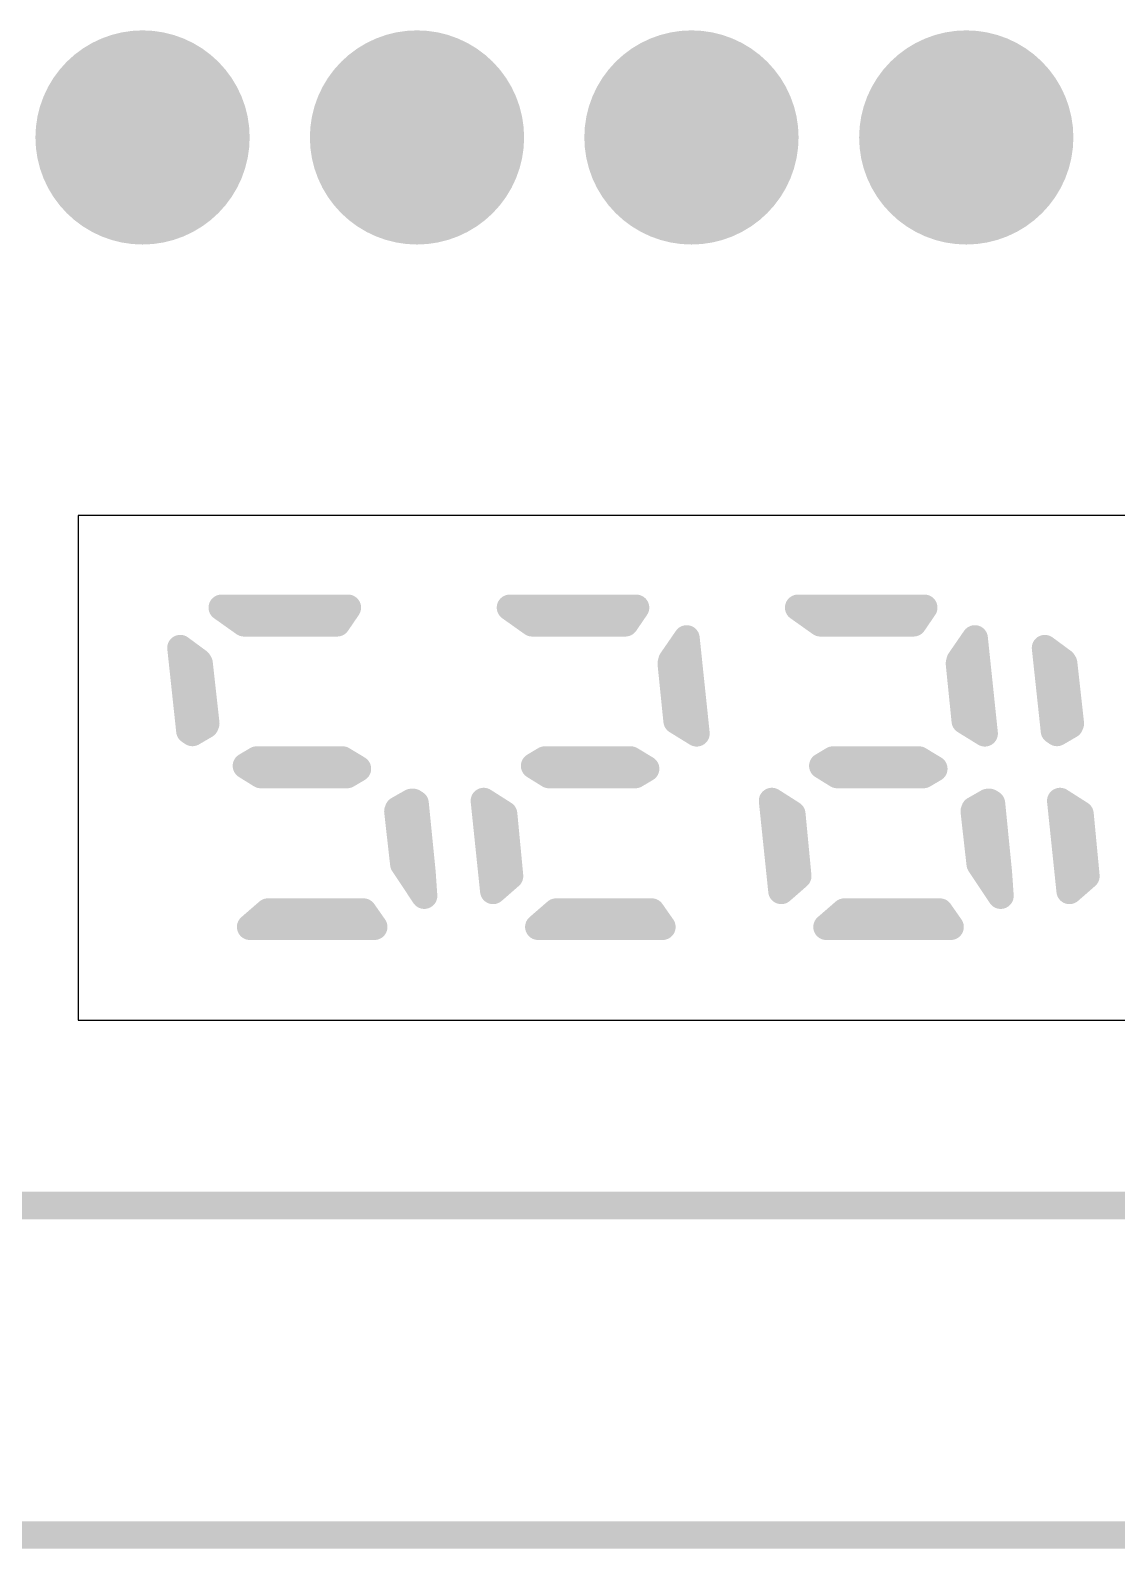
# Model space of a CAD drawing. Header units: inches. Extents: x -10 to 237, y -10 to 218.
# Drawn here: x 171.98 to 179.89, y 111.37 to 122.43 of the extents above; entities that cross this region are included whole.
import ezdxf

# ---------------------------------------------------------------- set-up
doc = ezdxf.new("R2010")
doc.units = ezdxf.units.IN
doc.header["$MEASUREMENT"] = 0
doc.layers.get('0').update_dxf_attribs({"color": 1})
doc.layers.add('1_DRL', color=12, linetype='Continuous')
doc.layers.add('3_GBS', color=52, linetype='Continuous')

# ---------------------------------------------------------------- blocks, each defined once
blk = doc.blocks.new('D13ROUND1_1X1_1')
at = {"const_width": 0.55}
blk.add_lwpolyline([(0.275, 0, 1), (-0.275, 0, 1), (0.275, 0)], format="xyb", dxfattribs=at)
blk = doc.blocks.new('D74ROUND1_5605X1_5605')
at = {"const_width": 0.78025}
blk.add_lwpolyline([(0.390125, 0, 1), (-0.390125, 0, 1), (0.390125, 0)], format="xyb", dxfattribs=at)

msp = doc.modelspace()

# ---------------------------------------------------------------- linework, layer by layer
at = {"layer": '3_GBS'}
msp.add_lwpolyline([(182.20947, 115.21945), (182.20947, 118.89798), (172.32798, 118.89798), (172.32798, 115.21945)], close=True, dxfattribs=at)
at = {"layer": '3_GBS', "const_width": 0.094995}
for points in [[(173.324043, 118.22648, 1), (173.419038, 118.22648, 1), (173.324043, 118.22648)], [(173.324043, 118.22648, 1), (173.419038, 118.22648, 1), (173.324043, 118.22648)], [(173.324043, 118.22648, 1), (173.419038, 118.22648, 1), (173.324043, 118.22648)], [(173.490943, 118.18993, 1), (173.585938, 118.18993, 1), (173.490943, 118.18993)], [(174.116013, 118.18993, 1), (174.211007, 118.18993, 1), (174.116013, 118.18993)], [(174.116013, 118.18993, 1), (174.211007, 118.18993, 1), (174.116013, 118.18993)], [(174.244893, 118.22648, 1), (174.339888, 118.22648, 1), (174.244893, 118.22648)], [(174.244893, 118.22648, 1), (174.339888, 118.22648, 1), (174.244893, 118.22648)], [(174.244893, 118.22648, 1), (174.339888, 118.22648, 1), (174.244893, 118.22648)], [(175.423043, 118.22648, 1), (175.518037, 118.22648, 1), (175.423043, 118.22648)], [(175.423043, 118.22648, 1), (175.518037, 118.22648, 1), (175.423043, 118.22648)], [(175.423043, 118.22648, 1), (175.518037, 118.22648, 1), (175.423043, 118.22648)], [(175.589943, 118.18993, 1), (175.684937, 118.18993, 1), (175.589943, 118.18993)], [(176.215013, 118.18993, 1), (176.310007, 118.18993, 1), (176.215013, 118.18993)], [(176.215013, 118.18993, 1), (176.310007, 118.18993, 1), (176.215013, 118.18993)], [(176.343923, 118.22648, 1), (176.438918, 118.22648, 1), (176.343923, 118.22648)], [(176.343923, 118.22648, 1), (176.438918, 118.22648, 1), (176.343923, 118.22648)], [(176.343923, 118.22648, 1), (176.438918, 118.22648, 1), (176.343923, 118.22648)], [(177.522073, 118.22648, 1), (177.617067, 118.22648, 1), (177.522073, 118.22648)], [(177.522073, 118.22648, 1), (177.617067, 118.22648, 1), (177.522073, 118.22648)], [(177.522073, 118.22648, 1), (177.617067, 118.22648, 1), (177.522073, 118.22648)], [(177.688953, 118.18993, 1), (177.783947, 118.18993, 1), (177.688953, 118.18993)], [(178.314023, 118.18993, 1), (178.409018, 118.18993, 1), (178.314023, 118.18993)], [(178.314023, 118.18993, 1), (178.409018, 118.18993, 1), (178.314023, 118.18993)], [(178.442923, 118.22648, 1), (178.537917, 118.22648, 1), (178.442923, 118.22648)], [(178.442923, 118.22648, 1), (178.537917, 118.22648, 1), (178.442923, 118.22648)], [(178.442923, 118.22648, 1), (178.537917, 118.22648, 1), (178.442923, 118.22648)], [(173.486983, 118.11069, 1), (173.581977, 118.11069, 1), (173.486983, 118.11069)], [(173.486983, 118.11069, 1), (173.581977, 118.11069, 1), (173.486983, 118.11069)], [(173.486983, 118.11069, 1), (173.581977, 118.11069, 1), (173.486983, 118.11069)], [(174.165993, 118.11069, 1), (174.260988, 118.11069, 1), (174.165993, 118.11069)], [(174.165993, 118.11069, 1), (174.260988, 118.11069, 1), (174.165993, 118.11069)], [(174.165993, 118.11069, 1), (174.260988, 118.11069, 1), (174.165993, 118.11069)], [(175.585983, 118.11069, 1), (175.680977, 118.11069, 1), (175.585983, 118.11069)], [(175.585983, 118.11069, 1), (175.680977, 118.11069, 1), (175.585983, 118.11069)], [(175.585983, 118.11069, 1), (175.680977, 118.11069, 1), (175.585983, 118.11069)], [(176.265003, 118.11069, 1), (176.359997, 118.11069, 1), (176.265003, 118.11069)], [(176.265003, 118.11069, 1), (176.359997, 118.11069, 1), (176.265003, 118.11069)], [(176.265003, 118.11069, 1), (176.359997, 118.11069, 1), (176.265003, 118.11069)], [(177.684993, 118.11069, 1), (177.779988, 118.11069, 1), (177.684993, 118.11069)], [(177.684993, 118.11069, 1), (177.779988, 118.11069, 1), (177.684993, 118.11069)], [(177.684993, 118.11069, 1), (177.779988, 118.11069, 1), (177.684993, 118.11069)], [(178.364003, 118.11069, 1), (178.458997, 118.11069, 1), (178.364003, 118.11069)], [(178.364003, 118.11069, 1), (178.458997, 118.11069, 1), (178.364003, 118.11069)], [(178.364003, 118.11069, 1), (178.458997, 118.11069, 1), (178.364003, 118.11069)], [(176.711233, 118.00347, 1), (176.806228, 118.00347, 1), (176.711233, 118.00347)], [(176.711233, 118.00347, 1), (176.806228, 118.00347, 1), (176.711233, 118.00347)], [(176.711233, 118.00347, 1), (176.806228, 118.00347, 1), (176.711233, 118.00347)], [(178.810233, 118.00347, 1), (178.905228, 118.00347, 1), (178.810233, 118.00347)], [(178.810233, 118.00347, 1), (178.905228, 118.00347, 1), (178.810233, 118.00347)], [(178.810233, 118.00347, 1), (178.905228, 118.00347, 1), (178.810233, 118.00347)], [(173.023053, 117.93273, 1), (173.118047, 117.93273, 1), (173.023053, 117.93273)], [(173.023053, 117.93273, 1), (173.118047, 117.93273, 1), (173.023053, 117.93273)], [(173.023053, 117.93273, 1), (173.118047, 117.93273, 1), (173.023053, 117.93273)], [(176.599213, 117.84079, 1), (176.694208, 117.84079, 1), (176.599213, 117.84079)], [(176.599213, 117.84079, 1), (176.694208, 117.84079, 1), (176.599213, 117.84079)], [(176.599213, 117.84079, 1), (176.694208, 117.84079, 1), (176.599213, 117.84079)], [(178.698223, 117.84079, 1), (178.793218, 117.84079, 1), (178.698223, 117.84079)], [(178.698223, 117.84079, 1), (178.793218, 117.84079, 1), (178.698223, 117.84079)], [(178.698223, 117.84079, 1), (178.793218, 117.84079, 1), (178.698223, 117.84079)], [(179.320063, 117.93273, 1), (179.415057, 117.93273, 1), (179.320063, 117.93273)], [(179.320063, 117.93273, 1), (179.415057, 117.93273, 1), (179.320063, 117.93273)], [(179.320063, 117.93273, 1), (179.415057, 117.93273, 1), (179.320063, 117.93273)], [(173.085253, 117.80931, 1), (173.180247, 117.80931, 1), (173.085253, 117.80931)], [(173.085253, 117.80931, 1), (173.180247, 117.80931, 1), (173.085253, 117.80931)], [(173.157033, 117.8339, 1), (173.252028, 117.8339, 1), (173.157033, 117.8339)], [(173.157033, 117.8339, 1), (173.252028, 117.8339, 1), (173.157033, 117.8339)], [(173.157033, 117.8339, 1), (173.252028, 117.8339, 1), (173.157033, 117.8339)], [(173.165033, 117.82095, 1), (173.260027, 117.82095, 1), (173.165033, 117.82095)], [(173.165033, 117.82095, 1), (173.260027, 117.82095, 1), (173.165033, 117.82095)], [(173.165033, 117.82095, 1), (173.260027, 117.82095, 1), (173.165033, 117.82095)], [(176.593963, 117.81879, 1), (176.688957, 117.81879, 1), (176.593963, 117.81879)], [(176.593963, 117.81879, 1), (176.688957, 117.81879, 1), (176.593963, 117.81879)], [(176.593963, 117.81879, 1), (176.688957, 117.81879, 1), (176.593963, 117.81879)], [(176.665633, 117.82834, 1), (176.760628, 117.82834, 1), (176.665633, 117.82834)], [(178.692963, 117.81879, 1), (178.787958, 117.81879, 1), (178.692963, 117.81879)], [(178.692963, 117.81879, 1), (178.787958, 117.81879, 1), (178.692963, 117.81879)], [(178.692963, 117.81879, 1), (178.787958, 117.81879, 1), (178.692963, 117.81879)], [(178.764663, 117.82834, 1), (178.859658, 117.82834, 1), (178.764663, 117.82834)], [(179.382273, 117.80931, 1), (179.477267, 117.80931, 1), (179.382273, 117.80931)], [(179.382273, 117.80931, 1), (179.477267, 117.80931, 1), (179.382273, 117.80931)], [(179.454073, 117.8339, 1), (179.549067, 117.8339, 1), (179.454073, 117.8339)], [(179.454073, 117.8339, 1), (179.549067, 117.8339, 1), (179.454073, 117.8339)], [(179.454073, 117.8339, 1), (179.549067, 117.8339, 1), (179.454073, 117.8339)], [(179.462053, 117.82095, 1), (179.557047, 117.82095, 1), (179.462053, 117.82095)], [(179.462053, 117.82095, 1), (179.557047, 117.82095, 1), (179.462053, 117.82095)], [(179.462053, 117.82095, 1), (179.557047, 117.82095, 1), (179.462053, 117.82095)], [(173.129623, 117.40967, 1), (173.224617, 117.40967, 1), (173.129623, 117.40967)], [(176.636533, 117.4002, 1), (176.731528, 117.4002, 1), (176.636533, 117.4002)], [(176.636533, 117.4002, 1), (176.731528, 117.4002, 1), (176.636533, 117.4002)], [(176.636533, 117.4002, 1), (176.731528, 117.4002, 1), (176.636533, 117.4002)], [(176.708233, 117.40972, 1), (176.803227, 117.40972, 1), (176.708233, 117.40972)], [(176.708233, 117.40972, 1), (176.803227, 117.40972, 1), (176.708233, 117.40972)], [(178.735533, 117.4002, 1), (178.830527, 117.4002, 1), (178.735533, 117.4002)], [(178.735533, 117.4002, 1), (178.830527, 117.4002, 1), (178.735533, 117.4002)], [(178.735533, 117.4002, 1), (178.830527, 117.4002, 1), (178.735533, 117.4002)], [(178.807233, 117.40972, 1), (178.902227, 117.40972, 1), (178.807233, 117.40972)], [(178.807233, 117.40972, 1), (178.902227, 117.40972, 1), (178.807233, 117.40972)], [(179.426663, 117.40967, 1), (179.521658, 117.40967, 1), (179.426663, 117.40967)], [(173.088043, 117.32771, 1), (173.183037, 117.32771, 1), (173.088043, 117.32771)], [(173.088043, 117.32771, 1), (173.183037, 117.32771, 1), (173.088043, 117.32771)], [(173.088043, 117.32771, 1), (173.183037, 117.32771, 1), (173.088043, 117.32771)], [(173.111363, 117.31165, 1), (173.206358, 117.31165, 1), (173.111363, 117.31165)], [(173.111363, 117.31165, 1), (173.206358, 117.31165, 1), (173.111363, 117.31165)], [(173.111363, 117.31165, 1), (173.206358, 117.31165, 1), (173.111363, 117.31165)], [(173.207813, 117.36796, 1), (173.302808, 117.36796, 1), (173.207813, 117.36796)], [(173.207813, 117.36796, 1), (173.302808, 117.36796, 1), (173.207813, 117.36796)], [(173.207813, 117.36796, 1), (173.302808, 117.36796, 1), (173.207813, 117.36796)], [(173.213723, 117.38249, 1), (173.308718, 117.38249, 1), (173.213723, 117.38249)], [(173.213723, 117.38249, 1), (173.308718, 117.38249, 1), (173.213723, 117.38249)], [(173.213723, 117.38249, 1), (173.308718, 117.38249, 1), (173.213723, 117.38249)], [(176.784073, 117.30904, 1), (176.879067, 117.30904, 1), (176.784073, 117.30904)], [(176.784073, 117.30904, 1), (176.879067, 117.30904, 1), (176.784073, 117.30904)], [(176.784073, 117.30904, 1), (176.879067, 117.30904, 1), (176.784073, 117.30904)], [(178.883083, 117.30904, 1), (178.978077, 117.30904, 1), (178.883083, 117.30904)], [(178.883083, 117.30904, 1), (178.978077, 117.30904, 1), (178.883083, 117.30904)], [(178.883083, 117.30904, 1), (178.978077, 117.30904, 1), (178.883083, 117.30904)], [(179.385063, 117.32771, 1), (179.480057, 117.32771, 1), (179.385063, 117.32771)], [(179.385063, 117.32771, 1), (179.480057, 117.32771, 1), (179.385063, 117.32771)], [(179.385063, 117.32771, 1), (179.480057, 117.32771, 1), (179.385063, 117.32771)], [(179.408403, 117.31165, 1), (179.503398, 117.31165, 1), (179.408403, 117.31165)], [(179.408403, 117.31165, 1), (179.503398, 117.31165, 1), (179.408403, 117.31165)], [(179.408403, 117.31165, 1), (179.503398, 117.31165, 1), (179.408403, 117.31165)], [(179.504823, 117.36796, 1), (179.599818, 117.36796, 1), (179.504823, 117.36796)], [(179.504823, 117.36796, 1), (179.599818, 117.36796, 1), (179.504823, 117.36796)], [(179.504823, 117.36796, 1), (179.599818, 117.36796, 1), (179.504823, 117.36796)], [(179.510763, 117.38249, 1), (179.605757, 117.38249, 1), (179.510763, 117.38249)], [(179.510763, 117.38249, 1), (179.605757, 117.38249, 1), (179.510763, 117.38249)], [(179.510763, 117.38249, 1), (179.605757, 117.38249, 1), (179.510763, 117.38249)], [(173.499803, 117.07335, 1), (173.594798, 117.07335, 1), (173.499803, 117.07335)], [(173.499803, 117.07335, 1), (173.594798, 117.07335, 1), (173.499803, 117.07335)], [(173.499803, 117.07335, 1), (173.594798, 117.07335, 1), (173.499803, 117.07335)], [(173.579663, 117.12092, 1), (173.674658, 117.12092, 1), (173.579663, 117.12092)], [(173.579663, 117.12092, 1), (173.674658, 117.12092, 1), (173.579663, 117.12092)], [(173.579663, 117.12092, 1), (173.674658, 117.12092, 1), (173.579663, 117.12092)], [(173.624873, 117.06733, 1), (173.719867, 117.06733, 1), (173.624873, 117.06733)], [(173.624873, 117.06733, 1), (173.719867, 117.06733, 1), (173.624873, 117.06733)], [(174.189033, 117.06733, 1), (174.284027, 117.06733, 1), (174.189033, 117.06733)], [(174.204933, 117.12092, 1), (174.299928, 117.12092, 1), (174.204933, 117.12092)], [(174.204933, 117.12092, 1), (174.299928, 117.12092, 1), (174.204933, 117.12092)], [(174.204933, 117.12092, 1), (174.299928, 117.12092, 1), (174.204933, 117.12092)], [(175.598813, 117.07335, 1), (175.693807, 117.07335, 1), (175.598813, 117.07335)], [(175.598813, 117.07335, 1), (175.693807, 117.07335, 1), (175.598813, 117.07335)], [(175.598813, 117.07335, 1), (175.693807, 117.07335, 1), (175.598813, 117.07335)], [(175.678673, 117.12092, 1), (175.773667, 117.12092, 1), (175.678673, 117.12092)], [(175.678673, 117.12092, 1), (175.773667, 117.12092, 1), (175.678673, 117.12092)], [(175.678673, 117.12092, 1), (175.773667, 117.12092, 1), (175.678673, 117.12092)], [(175.723883, 117.06733, 1), (175.818877, 117.06733, 1), (175.723883, 117.06733)], [(175.723883, 117.06733, 1), (175.818877, 117.06733, 1), (175.723883, 117.06733)], [(176.288043, 117.06733, 1), (176.383038, 117.06733, 1), (176.288043, 117.06733)], [(176.303943, 117.12092, 1), (176.398937, 117.12092, 1), (176.303943, 117.12092)], [(176.303943, 117.12092, 1), (176.398937, 117.12092, 1), (176.303943, 117.12092)], [(176.303943, 117.12092, 1), (176.398937, 117.12092, 1), (176.303943, 117.12092)], [(177.697813, 117.07335, 1), (177.792807, 117.07335, 1), (177.697813, 117.07335)], [(177.697813, 117.07335, 1), (177.792807, 117.07335, 1), (177.697813, 117.07335)], [(177.697813, 117.07335, 1), (177.792807, 117.07335, 1), (177.697813, 117.07335)], [(177.777703, 117.12092, 1), (177.872697, 117.12092, 1), (177.777703, 117.12092)], [(177.777703, 117.12092, 1), (177.872697, 117.12092, 1), (177.777703, 117.12092)], [(177.777703, 117.12092, 1), (177.872697, 117.12092, 1), (177.777703, 117.12092)], [(177.822883, 117.06733, 1), (177.917878, 117.06733, 1), (177.822883, 117.06733)], [(177.822883, 117.06733, 1), (177.917878, 117.06733, 1), (177.822883, 117.06733)], [(178.387043, 117.06733, 1), (178.482037, 117.06733, 1), (178.387043, 117.06733)], [(178.402942, 117.12092, 1), (178.497937, 117.12092, 1), (178.402942, 117.12092)], [(178.402942, 117.12092, 1), (178.497937, 117.12092, 1), (178.402942, 117.12092)], [(178.402942, 117.12092, 1), (178.497937, 117.12092, 1), (178.402942, 117.12092)], [(173.609353, 117.00513, 1), (173.704347, 117.00513, 1), (173.609353, 117.00513)], [(173.609353, 117.00513, 1), (173.704347, 117.00513, 1), (173.609353, 117.00513)], [(173.609353, 117.00513, 1), (173.704347, 117.00513, 1), (173.609353, 117.00513)], [(174.238283, 117.00513, 1), (174.333277, 117.00513, 1), (174.238283, 117.00513)], [(174.238283, 117.00513, 1), (174.333277, 117.00513, 1), (174.238283, 117.00513)], [(174.238283, 117.00513, 1), (174.333277, 117.00513, 1), (174.238283, 117.00513)], [(174.318343, 117.05234, 1), (174.413337, 117.05234, 1), (174.318343, 117.05234)], [(174.318343, 117.05234, 1), (174.413337, 117.05234, 1), (174.318343, 117.05234)], [(174.318343, 117.05234, 1), (174.413337, 117.05234, 1), (174.318343, 117.05234)], [(175.708363, 117.00513, 1), (175.803358, 117.00513, 1), (175.708363, 117.00513)], [(175.708363, 117.00513, 1), (175.803358, 117.00513, 1), (175.708363, 117.00513)], [(175.708363, 117.00513, 1), (175.803358, 117.00513, 1), (175.708363, 117.00513)], [(176.337293, 117.00513, 1), (176.432288, 117.00513, 1), (176.337293, 117.00513)], [(176.337293, 117.00513, 1), (176.432288, 117.00513, 1), (176.337293, 117.00513)], [(176.337293, 117.00513, 1), (176.432288, 117.00513, 1), (176.337293, 117.00513)], [(176.417353, 117.05234, 1), (176.512348, 117.05234, 1), (176.417353, 117.05234)], [(176.417353, 117.05234, 1), (176.512348, 117.05234, 1), (176.417353, 117.05234)], [(176.417353, 117.05234, 1), (176.512348, 117.05234, 1), (176.417353, 117.05234)], [(177.807393, 117.00513, 1), (177.902388, 117.00513, 1), (177.807393, 117.00513)], [(177.807393, 117.00513, 1), (177.902388, 117.00513, 1), (177.807393, 117.00513)], [(177.807393, 117.00513, 1), (177.902388, 117.00513, 1), (177.807393, 117.00513)], [(178.436323, 117.00513, 1), (178.531318, 117.00513, 1), (178.436323, 117.00513)], [(178.436323, 117.00513, 1), (178.531318, 117.00513, 1), (178.436323, 117.00513)], [(178.436323, 117.00513, 1), (178.531318, 117.00513, 1), (178.436323, 117.00513)], [(178.516353, 117.05234, 1), (178.611347, 117.05234, 1), (178.516353, 117.05234)], [(178.516353, 117.05234, 1), (178.611347, 117.05234, 1), (178.516353, 117.05234)], [(178.516353, 117.05234, 1), (178.611347, 117.05234, 1), (178.516353, 117.05234)], [(174.602853, 116.74249, 1), (174.697847, 116.74249, 1), (174.602853, 116.74249)], [(174.602853, 116.74249, 1), (174.697847, 116.74249, 1), (174.602853, 116.74249)], [(174.602853, 116.74249, 1), (174.697847, 116.74249, 1), (174.602853, 116.74249)], [(174.607883, 116.75603, 1), (174.702878, 116.75603, 1), (174.607883, 116.75603)], [(174.607883, 116.75603, 1), (174.702878, 116.75603, 1), (174.607883, 116.75603)], [(174.607883, 116.75603, 1), (174.702878, 116.75603, 1), (174.607883, 116.75603)], [(174.706153, 116.81193, 1), (174.801147, 116.81193, 1), (174.706153, 116.81193)], [(174.706153, 116.81193, 1), (174.801147, 116.81193, 1), (174.706153, 116.81193)], [(174.706153, 116.81193, 1), (174.801147, 116.81193, 1), (174.706153, 116.81193)], [(174.719443, 116.81226, 1), (174.814438, 116.81226, 1), (174.719443, 116.81226)], [(174.719443, 116.81226, 1), (174.814438, 116.81226, 1), (174.719443, 116.81226)], [(174.719443, 116.81226, 1), (174.814438, 116.81226, 1), (174.719443, 116.81226)], [(174.738233, 116.80045, 1), (174.833227, 116.80045, 1), (174.738233, 116.80045)], [(174.738233, 116.80045, 1), (174.833227, 116.80045, 1), (174.738233, 116.80045)], [(174.738233, 116.80045, 1), (174.833227, 116.80045, 1), (174.738233, 116.80045)], [(175.232902, 116.81871, 1), (175.327897, 116.81871, 1), (175.232902, 116.81871)], [(175.232902, 116.81871, 1), (175.327897, 116.81871, 1), (175.232902, 116.81871)], [(175.232902, 116.81871, 1), (175.327897, 116.81871, 1), (175.232902, 116.81871)], [(177.331903, 116.81871, 1), (177.426898, 116.81871, 1), (177.331903, 116.81871)], [(177.331903, 116.81871, 1), (177.426898, 116.81871, 1), (177.331903, 116.81871)], [(177.331903, 116.81871, 1), (177.426898, 116.81871, 1), (177.331903, 116.81871)], [(178.800863, 116.74249, 1), (178.895858, 116.74249, 1), (178.800863, 116.74249)], [(178.800863, 116.74249, 1), (178.895858, 116.74249, 1), (178.800863, 116.74249)], [(178.800863, 116.74249, 1), (178.895858, 116.74249, 1), (178.800863, 116.74249)], [(178.805893, 116.75603, 1), (178.900887, 116.75603, 1), (178.805893, 116.75603)], [(178.805893, 116.75603, 1), (178.900887, 116.75603, 1), (178.805893, 116.75603)], [(178.805893, 116.75603, 1), (178.900887, 116.75603, 1), (178.805893, 116.75603)], [(178.904163, 116.81193, 1), (178.999158, 116.81193, 1), (178.904163, 116.81193)], [(178.904163, 116.81193, 1), (178.999158, 116.81193, 1), (178.904163, 116.81193)], [(178.904163, 116.81193, 1), (178.999158, 116.81193, 1), (178.904163, 116.81193)], [(178.917453, 116.81226, 1), (179.012447, 116.81226, 1), (178.917453, 116.81226)], [(178.917453, 116.81226, 1), (179.012447, 116.81226, 1), (178.917453, 116.81226)], [(178.917453, 116.81226, 1), (179.012447, 116.81226, 1), (178.917453, 116.81226)], [(178.936243, 116.80045, 1), (179.031238, 116.80045, 1), (178.936243, 116.80045)], [(178.936243, 116.80045, 1), (179.031238, 116.80045, 1), (178.936243, 116.80045)], [(178.936243, 116.80045, 1), (179.031238, 116.80045, 1), (178.936243, 116.80045)], [(179.430913, 116.81871, 1), (179.525907, 116.81871, 1), (179.430913, 116.81871)], [(179.430913, 116.81871, 1), (179.525907, 116.81871, 1), (179.430913, 116.81871)], [(179.430913, 116.81871, 1), (179.525907, 116.81871, 1), (179.430913, 116.81871)], [(174.678923, 116.71473, 1), (174.773917, 116.71473, 1), (174.678923, 116.71473)], [(175.285583, 116.71399, 1), (175.380577, 116.71399, 1), (175.285583, 116.71399)], [(175.285583, 116.71399, 1), (175.380577, 116.71399, 1), (175.285583, 116.71399)], [(175.383043, 116.72311, 1), (175.478038, 116.72311, 1), (175.383043, 116.72311)], [(175.383043, 116.72311, 1), (175.478038, 116.72311, 1), (175.383043, 116.72311)], [(175.383043, 116.72311, 1), (175.478038, 116.72311, 1), (175.383043, 116.72311)], [(177.384583, 116.71399, 1), (177.479578, 116.71399, 1), (177.384583, 116.71399)], [(177.384583, 116.71399, 1), (177.479578, 116.71399, 1), (177.384583, 116.71399)], [(177.482043, 116.72311, 1), (177.577037, 116.72311, 1), (177.482043, 116.72311)], [(177.482043, 116.72311, 1), (177.577037, 116.72311, 1), (177.482043, 116.72311)], [(177.482043, 116.72311, 1), (177.577037, 116.72311, 1), (177.482043, 116.72311)], [(178.876933, 116.71473, 1), (178.971927, 116.71473, 1), (178.876933, 116.71473)], [(179.483593, 116.71399, 1), (179.578588, 116.71399, 1), (179.483593, 116.71399)], [(179.483593, 116.71399, 1), (179.578588, 116.71399, 1), (179.483593, 116.71399)], [(179.581053, 116.72311, 1), (179.676047, 116.72311, 1), (179.581053, 116.72311)], [(179.581053, 116.72311, 1), (179.676047, 116.72311, 1), (179.581053, 116.72311)], [(179.581053, 116.72311, 1), (179.676047, 116.72311, 1), (179.581053, 116.72311)], [(174.646183, 116.35798, 1), (174.741177, 116.35798, 1), (174.646183, 116.35798)], [(174.646183, 116.35798, 1), (174.741177, 116.35798, 1), (174.646183, 116.35798)], [(174.646183, 116.35798, 1), (174.741177, 116.35798, 1), (174.646183, 116.35798)], [(174.722253, 116.33027, 1), (174.817247, 116.33027, 1), (174.722253, 116.33027)], [(174.722253, 116.33027, 1), (174.817247, 116.33027, 1), (174.722253, 116.33027)], [(174.788353, 116.29771, 1), (174.883347, 116.29771, 1), (174.788353, 116.29771)], [(174.788353, 116.29771, 1), (174.883347, 116.29771, 1), (174.788353, 116.29771)], [(174.788353, 116.29771, 1), (174.883347, 116.29771, 1), (174.788353, 116.29771)], [(178.844223, 116.35798, 1), (178.939217, 116.35798, 1), (178.844223, 116.35798)], [(178.844223, 116.35798, 1), (178.939217, 116.35798, 1), (178.844223, 116.35798)], [(178.844223, 116.35798, 1), (178.939217, 116.35798, 1), (178.844223, 116.35798)], [(178.920273, 116.33027, 1), (179.015267, 116.33027, 1), (178.920273, 116.33027)], [(178.920273, 116.33027, 1), (179.015267, 116.33027, 1), (178.920273, 116.33027)], [(178.986363, 116.29771, 1), (179.081358, 116.29771, 1), (178.986363, 116.29771)], [(178.986363, 116.29771, 1), (179.081358, 116.29771, 1), (178.986363, 116.29771)], [(178.986363, 116.29771, 1), (179.081358, 116.29771, 1), (178.986363, 116.29771)], [(175.328813, 116.2608, 1), (175.423807, 116.2608, 1), (175.328813, 116.2608)], [(175.426293, 116.26992, 1), (175.521288, 116.26992, 1), (175.426293, 116.26992)], [(175.426293, 116.26992, 1), (175.521288, 116.26992, 1), (175.426293, 116.26992)], [(175.426293, 116.26992, 1), (175.521288, 116.26992, 1), (175.426293, 116.26992)], [(177.427813, 116.2608, 1), (177.522808, 116.2608, 1), (177.427813, 116.2608)], [(177.525303, 116.26992, 1), (177.620297, 116.26992, 1), (177.525303, 116.26992)], [(177.525303, 116.26992, 1), (177.620297, 116.26992, 1), (177.525303, 116.26992)], [(177.525303, 116.26992, 1), (177.620297, 116.26992, 1), (177.525303, 116.26992)], [(179.526823, 116.2608, 1), (179.621817, 116.2608, 1), (179.526823, 116.2608)], [(179.624303, 116.26992, 1), (179.719297, 116.26992, 1), (179.624303, 116.26992)], [(179.624303, 116.26992, 1), (179.719297, 116.26992, 1), (179.624303, 116.26992)], [(179.624303, 116.26992, 1), (179.719297, 116.26992, 1), (179.624303, 116.26992)], [(174.800283, 116.12608, 1), (174.895277, 116.12608, 1), (174.800283, 116.12608)], [(174.800283, 116.12608, 1), (174.895277, 116.12608, 1), (174.800283, 116.12608)], [(174.800283, 116.12608, 1), (174.895277, 116.12608, 1), (174.800283, 116.12608)], [(175.301433, 116.16085, 1), (175.396427, 116.16085, 1), (175.301433, 116.16085)], [(175.301433, 116.16085, 1), (175.396427, 116.16085, 1), (175.301433, 116.16085)], [(175.301433, 116.16085, 1), (175.396427, 116.16085, 1), (175.301433, 116.16085)], [(177.400433, 116.16085, 1), (177.495428, 116.16085, 1), (177.400433, 116.16085)], [(177.400433, 116.16085, 1), (177.495428, 116.16085, 1), (177.400433, 116.16085)], [(177.400433, 116.16085, 1), (177.495428, 116.16085, 1), (177.400433, 116.16085)], [(178.998293, 116.12608, 1), (179.093288, 116.12608, 1), (178.998293, 116.12608)], [(178.998293, 116.12608, 1), (179.093288, 116.12608, 1), (178.998293, 116.12608)], [(178.998293, 116.12608, 1), (179.093288, 116.12608, 1), (178.998293, 116.12608)], [(179.499443, 116.16085, 1), (179.594438, 116.16085, 1), (179.499443, 116.16085)], [(179.499443, 116.16085, 1), (179.594438, 116.16085, 1), (179.499443, 116.16085)], [(179.499443, 116.16085, 1), (179.594438, 116.16085, 1), (179.499443, 116.16085)], [(173.661423, 116.01305, 1), (173.756418, 116.01305, 1), (173.661423, 116.01305)], [(173.661423, 116.01305, 1), (173.756418, 116.01305, 1), (173.661423, 116.01305)], [(173.661423, 116.01305, 1), (173.756418, 116.01305, 1), (173.661423, 116.01305)], [(174.357613, 116.01305, 1), (174.452608, 116.01305, 1), (174.357613, 116.01305)], [(174.357613, 116.01305, 1), (174.452608, 116.01305, 1), (174.357613, 116.01305)], [(174.357613, 116.01305, 1), (174.452608, 116.01305, 1), (174.357613, 116.01305)], [(175.760433, 116.01305, 1), (175.855427, 116.01305, 1), (175.760433, 116.01305)], [(175.760433, 116.01305, 1), (175.855427, 116.01305, 1), (175.760433, 116.01305)], [(175.760433, 116.01305, 1), (175.855427, 116.01305, 1), (175.760433, 116.01305)], [(176.456623, 116.01305, 1), (176.551617, 116.01305, 1), (176.456623, 116.01305)], [(176.456623, 116.01305, 1), (176.551617, 116.01305, 1), (176.456623, 116.01305)], [(176.456623, 116.01305, 1), (176.551617, 116.01305, 1), (176.456623, 116.01305)], [(177.859433, 116.01305, 1), (177.954427, 116.01305, 1), (177.859433, 116.01305)], [(177.859433, 116.01305, 1), (177.954427, 116.01305, 1), (177.859433, 116.01305)], [(177.859433, 116.01305, 1), (177.954427, 116.01305, 1), (177.859433, 116.01305)], [(178.555623, 116.01305, 1), (178.650617, 116.01305, 1), (178.555623, 116.01305)], [(178.555623, 116.01305, 1), (178.650617, 116.01305, 1), (178.555623, 116.01305)], [(178.555623, 116.01305, 1), (178.650617, 116.01305, 1), (178.555623, 116.01305)], [(173.530543, 115.89959, 1), (173.625537, 115.89959, 1), (173.530543, 115.89959)], [(173.530543, 115.89959, 1), (173.625537, 115.89959, 1), (173.530543, 115.89959)], [(173.530543, 115.89959, 1), (173.625537, 115.89959, 1), (173.530543, 115.89959)], [(173.641103, 115.94396, 1), (173.736098, 115.94396, 1), (173.641103, 115.94396)], [(173.641103, 115.94396, 1), (173.736098, 115.94396, 1), (173.641103, 115.94396)], [(174.337293, 115.94396, 1), (174.432288, 115.94396, 1), (174.337293, 115.94396)], [(174.436943, 115.89959, 1), (174.531938, 115.89959, 1), (174.436943, 115.89959)], [(174.436943, 115.89959, 1), (174.531938, 115.89959, 1), (174.436943, 115.89959)], [(174.436943, 115.89959, 1), (174.531938, 115.89959, 1), (174.436943, 115.89959)], [(175.629543, 115.89959, 1), (175.724538, 115.89959, 1), (175.629543, 115.89959)], [(175.629543, 115.89959, 1), (175.724538, 115.89959, 1), (175.629543, 115.89959)], [(175.629543, 115.89959, 1), (175.724538, 115.89959, 1), (175.629543, 115.89959)], [(175.740113, 115.94396, 1), (175.835107, 115.94396, 1), (175.740113, 115.94396)], [(175.740113, 115.94396, 1), (175.835107, 115.94396, 1), (175.740113, 115.94396)], [(176.436303, 115.94396, 1), (176.531297, 115.94396, 1), (176.436303, 115.94396)], [(176.535943, 115.89959, 1), (176.630937, 115.89959, 1), (176.535943, 115.89959)], [(176.535943, 115.89959, 1), (176.630937, 115.89959, 1), (176.535943, 115.89959)], [(176.535943, 115.89959, 1), (176.630937, 115.89959, 1), (176.535943, 115.89959)], [(177.728553, 115.89959, 1), (177.823547, 115.89959, 1), (177.728553, 115.89959)], [(177.728553, 115.89959, 1), (177.823547, 115.89959, 1), (177.728553, 115.89959)], [(177.728553, 115.89959, 1), (177.823547, 115.89959, 1), (177.728553, 115.89959)], [(177.839113, 115.94396, 1), (177.934107, 115.94396, 1), (177.839113, 115.94396)], [(177.839113, 115.94396, 1), (177.934107, 115.94396, 1), (177.839113, 115.94396)], [(178.535303, 115.94396, 1), (178.630297, 115.94396, 1), (178.535303, 115.94396)], [(178.634953, 115.89959, 1), (178.729947, 115.89959, 1), (178.634953, 115.89959)], [(178.634953, 115.89959, 1), (178.729947, 115.89959, 1), (178.634953, 115.89959)], [(178.634953, 115.89959, 1), (178.729947, 115.89959, 1), (178.634953, 115.89959)]]:
    msp.add_lwpolyline(points, format="xyb", close=True, dxfattribs=at)
at = {"layer": '3_GBS'}
for points, const_width in [([(173.37154, 118.22648), (173.53448, 118.11069)], 0.18999), ([(174.29239, 118.22648), (173.37154, 118.22648)], 0.18999), ([(173.53844, 118.18993), (174.16351, 118.18993)], 0.18999), ([(174.21349, 118.11069), (174.29239, 118.22648)], 0.18999), ([(175.47054, 118.22648), (175.63348, 118.11069)], 0.18999), ([(176.39142, 118.22648), (175.47054, 118.22648)], 0.18999), ([(175.63744, 118.18993), (176.26251, 118.18993)], 0.18999), ([(176.3125, 118.11069), (176.39142, 118.22648)], 0.18999), ([(177.56957, 118.22648), (177.73249, 118.11069)], 0.18999), ([(178.49042, 118.22648), (177.56957, 118.22648)], 0.18999), ([(177.73645, 118.18993), (178.36152, 118.18993)], 0.18999), ([(178.4115, 118.11069), (178.49042, 118.22648)], 0.18999), ([(173.53448, 118.11069), (174.21349, 118.11069)], 0.18999), ([(175.63348, 118.11069), (176.3125, 118.11069)], 0.18999), ([(177.73249, 118.11069), (178.4115, 118.11069)], 0.18999), ([(176.75873, 118.00347), (176.64671, 117.84079)], 0.18999), ([(176.83157, 117.30904), (176.75873, 118.00347)], 0.18999), ([(178.85773, 118.00347), (178.74572, 117.84079)], 0.18999), ([(178.93058, 117.30904), (178.85773, 118.00347)], 0.18999), ([(173.07055, 117.93273), (173.13554, 117.32771)], 0.18999), ([(173.20453, 117.8339), (173.07055, 117.93273)], 0.18999), ([(176.64671, 117.84079), (176.64146, 117.81879)], 0.18999), ([(178.74572, 117.84079), (178.74046, 117.81879)], 0.18999), ([(179.36756, 117.93273), (179.43256, 117.32771)], 0.18999), ([(179.50157, 117.8339), (179.36756, 117.93273)], 0.18999), ([(173.17712, 117.40967), (173.13275, 117.80931)], 0.18999), ([(173.21253, 117.82095), (173.20453, 117.8339)], 0.18999), ([(173.26122, 117.38249), (173.21253, 117.82095)], 0.18999), ([(176.64146, 117.81879), (176.68403, 117.4002)], 0.18999), ([(176.71313, 117.82834), (176.75573, 117.40972)], 0.18999), ([(178.74046, 117.81879), (178.78303, 117.4002)], 0.18999), ([(178.81216, 117.82834), (178.85473, 117.40972)], 0.18999), ([(179.47416, 117.40967), (179.42977, 117.80931)], 0.18999), ([(179.50955, 117.82095), (179.50157, 117.8339)], 0.18999), ([(179.55826, 117.38249), (179.50955, 117.82095)], 0.18999), ([(176.68403, 117.4002), (176.83157, 117.30904)], 0.18999), ([(178.78303, 117.4002), (178.93058, 117.30904)], 0.18999), ([(173.13554, 117.32771), (173.15886, 117.31165)], 0.18999), ([(173.15886, 117.31165), (173.25531, 117.36796)], 0.18999), ([(173.25531, 117.36796), (173.26122, 117.38249)], 0.18999), ([(179.43256, 117.32771), (179.4559, 117.31165)], 0.18999), ([(179.4559, 117.31165), (179.55232, 117.36796)], 0.18999), ([(179.55232, 117.36796), (179.55826, 117.38249)], 0.18999), ([(173.62716, 117.12092), (173.5473, 117.07335)], 0.18999), ([(173.5473, 117.07335), (173.65685, 117.00513)], 0.18999), ([(174.25243, 117.12092), (173.62716, 117.12092)], 0.18999), ([(174.23653, 117.06733), (173.67237, 117.06733)], 0.18999), ([(174.36584, 117.05234), (174.25243, 117.12092)], 0.18999), ([(175.72617, 117.12092), (175.64631, 117.07335)], 0.18999), ([(175.64631, 117.07335), (175.75586, 117.00513)], 0.18999), ([(176.35144, 117.12092), (175.72617, 117.12092)], 0.18999), ([(176.33554, 117.06733), (175.77138, 117.06733)], 0.18999), ([(176.46485, 117.05234), (176.35144, 117.12092)], 0.18999), ([(177.8252, 117.12092), (177.74531, 117.07335)], 0.18999), ([(177.74531, 117.07335), (177.85489, 117.00513)], 0.18999), ([(178.45044, 117.12092), (177.8252, 117.12092)], 0.18999), ([(178.43454, 117.06733), (177.87038, 117.06733)], 0.18999), ([(178.56385, 117.05234), (178.45044, 117.12092)], 0.18999), ([(173.65685, 117.00513), (174.28578, 117.00513)], 0.18999), ([(174.28578, 117.00513), (174.36584, 117.05234)], 0.18999), ([(175.75586, 117.00513), (176.38479, 117.00513)], 0.18999), ([(176.38479, 117.00513), (176.46485, 117.05234)], 0.18999), ([(177.85489, 117.00513), (178.48382, 117.00513)], 0.18999), ([(178.48382, 117.00513), (178.56385, 117.05234)], 0.18999), ([(174.65538, 116.75603), (174.65035, 116.74249)], 0.18999), ([(174.65035, 116.74249), (174.69368, 116.35798)], 0.18999), ([(174.75365, 116.81193), (174.65538, 116.75603)], 0.18999), ([(174.76694, 116.81226), (174.75365, 116.81193)], 0.18999), ([(174.78573, 116.80045), (174.76694, 116.81226)], 0.18999), ([(174.83585, 116.29771), (174.78573, 116.80045)], 0.18999), ([(175.2804, 116.81871), (175.34893, 116.16085)], 0.18999), ([(175.43054, 116.72311), (175.2804, 116.81871)], 0.18999), ([(177.3794, 116.81871), (177.44793, 116.16085)], 0.18999), ([(177.52954, 116.72311), (177.3794, 116.81871)], 0.18999), ([(178.85339, 116.75603), (178.84836, 116.74249)], 0.18999), ([(178.84836, 116.74249), (178.89172, 116.35798)], 0.18999), ([(178.95166, 116.81193), (178.85339, 116.75603)], 0.18999), ([(178.96495, 116.81226), (178.95166, 116.81193)], 0.18999), ([(178.98374, 116.80045), (178.96495, 116.81226)], 0.18999), ([(179.03386, 116.29771), (178.98374, 116.80045)], 0.18999), ([(179.47841, 116.81871), (179.54694, 116.16085)], 0.18999), ([(179.62855, 116.72311), (179.47841, 116.81871)], 0.18999), ([(174.72642, 116.71473), (174.76975, 116.33027)], 0.18999), ([(175.37631, 116.2608), (175.33308, 116.71399)], 0.18999), ([(175.47379, 116.26992), (175.43054, 116.72311)], 0.18999), ([(177.47531, 116.2608), (177.43208, 116.71399)], 0.18999), ([(177.5728, 116.26992), (177.52954, 116.72311)], 0.18999), ([(178.92443, 116.71473), (178.96777, 116.33027)], 0.18999), ([(179.57432, 116.2608), (179.53109, 116.71399)], 0.18999), ([(179.6718, 116.26992), (179.62855, 116.72311)], 0.18999), ([(174.69368, 116.35798), (174.84778, 116.12608)], 0.18999), ([(174.84778, 116.12608), (174.83585, 116.29771)], 0.18999), ([(178.89172, 116.35798), (179.04579, 116.12608)], 0.18999), ([(179.04579, 116.12608), (179.03386, 116.29771)], 0.18999), ([(175.34893, 116.16085), (175.47379, 116.26992)], 0.18999), ([(177.44793, 116.16085), (177.5728, 116.26992)], 0.18999), ([(179.54694, 116.16085), (179.6718, 116.26992)], 0.18999), ([(173.70892, 116.01305), (173.57804, 115.89959)], 0.18999), ([(174.40511, 116.01305), (173.70892, 116.01305)], 0.18999), ([(174.48444, 115.89959), (174.40511, 116.01305)], 0.18999), ([(175.80793, 116.01305), (175.67704, 115.89959)], 0.18999), ([(176.50412, 116.01305), (175.80793, 116.01305)], 0.18999), ([(176.58344, 115.89959), (176.50412, 116.01305)], 0.18999), ([(177.90693, 116.01305), (177.77605, 115.89959)], 0.18999), ([(178.60312, 116.01305), (177.90693, 116.01305)], 0.18999), ([(178.68245, 115.89959), (178.60312, 116.01305)], 0.18999), ([(173.57804, 115.89959), (174.48444, 115.89959)], 0.18999), ([(174.38479, 115.94396), (173.6886, 115.94396)], 0.18999), ([(175.67704, 115.89959), (176.58344, 115.89959)], 0.18999), ([(176.4838, 115.94396), (175.78761, 115.94396)], 0.18999), ([(177.77605, 115.89959), (178.68245, 115.89959)], 0.18999), ([(178.5828, 115.94396), (177.88661, 115.94396)], 0.18999), ([(227.18954, 113.86977), (114.79477, 113.86977)], 0.2), ([(132.77474, 111.46978), (202.2046, 111.46978)], 0.2)]:
    msp.add_lwpolyline(points, dxfattribs=dict(at, const_width=const_width))

# ---------------------------------------------------------------- block references
at = {"layer": '1_DRL'}
for p in [(172.79567, 121.65233), (174.79465, 121.65233), (176.79363, 121.65233), (178.79515, 121.65233)]:
    msp.add_blockref('D13ROUND1_1X1_1', p, dxfattribs=at)
at = {"layer": '3_GBS'}
for p in [(172.79567, 121.65233), (174.79465, 121.65233), (176.79363, 121.65233), (178.79515, 121.65233)]:
    msp.add_blockref('D74ROUND1_5605X1_5605', p, dxfattribs=at)

doc.saveas('drawing.dxf')
